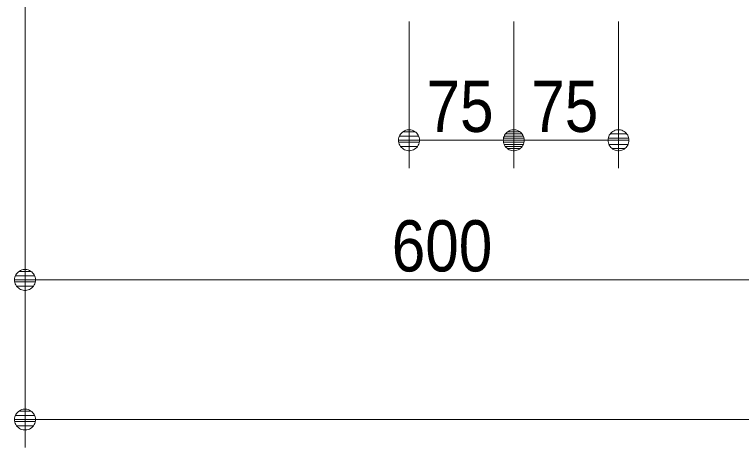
# Model space of a CAD drawing. Units: millimetres, scale not verified. Extents: x -6062 to 6062, y -3045 to 3045.
# Drawn here: x -5325 to -4804, y -2390 to -2080 of the extents above; entities that cross this region are included whole.
import ezdxf
from ezdxf.enums import TextEntityAlignment as Align

# ---------------------------------------------------------------- set-up
doc = ezdxf.new("R2010")
doc.units = ezdxf.units.MM
doc.header["$LTSCALE"] = 20
doc.layers.add('0-1_2寸法-1', color=7, linetype='Continuous', lineweight=9)
doc.layers.add('0-2_0', color=7, linetype='Continuous', lineweight=9)
doc.styles.add('ＭＳ Ｐゴシック', font='')
doc.styles.get('ＭＳ Ｐゴシック').set_extended_font_data('MS PGothic')

# ---------------------------------------------------------------- blocks, each defined once
blk = doc.blocks.new('_Dot')
at = {"layer": '0-2_0'}
for p, q in [((-10, 0), (-20, 0)), ((9.78, 2), (-9.78, 2)), ((7.99, 6), (-7.99, 6)), ((9.16, -3.98), (-9.16, -3.98)), ((6, -7.98), (-6, -7.98))]:
    blk.add_line(p, q, dxfattribs=at)
for points in [[(10, 0), (9.92, 1.25), (9.69, 2.49), (9.3, 3.68), (8.76, 4.82), (8.09, 5.88), (7.29, 6.85), (6.37, 7.71), (5.36, 8.44), (4.26, 9.05), (3.09, 9.51), (1.87, 9.82), (0.63, 9.98), (-0.63, 9.98), (-1.87, 9.82), (-3.09, 9.51), (-4.26, 9.05), (-5.36, 8.44), (-6.37, 7.71), (-7.29, 6.85), (-8.09, 5.88), (-8.76, 4.82), (-9.3, 3.68), (-9.69, 2.49), (-9.92, 1.25), (-10, 0), (0, 0)], [(-10, 0), (-9.92, -1.25), (-9.69, -2.49), (-9.3, -3.68), (-8.76, -4.82), (-8.09, -5.88), (-7.29, -6.85), (-6.37, -7.71), (-5.36, -8.44), (-4.26, -9.05), (-3.09, -9.51), (-1.87, -9.82), (-0.63, -9.98), (0.63, -9.98), (1.87, -9.82), (3.09, -9.51), (4.26, -9.05), (5.36, -8.44), (6.37, -7.71), (7.29, -6.85), (8.09, -5.88), (8.76, -4.82), (9.3, -3.68), (9.69, -2.49), (9.92, -1.25), (10, 0), (0, 0)]]:
    blk.add_lwpolyline(points, close=True, dxfattribs=at)

msp = doc.modelspace()

# ---------------------------------------------------------------- linework, layer by layer
at = {"layer": '0-1_2寸法-1'}
for p, q in [((-5317.5, -2040), (-5317.5, -2290)), ((-5042.5, -2085), (-5042.5, -2190)), ((-4967.5, -2085), (-4967.5, -2190)), ((-4967.5, -2085), (-4967.5, -2190)), ((-4892.5, -2085), (-4892.5, -2190)), ((-4982.51, -2170), (-5027.49, -2170)), ((-4952.49, -2170), (-4907.51, -2170)), ((-4732.51, -2270), (-5302.49, -2270)), ((-5317.5, -2290), (-5317.5, -2390)), ((-4132.51, -2370), (-5302.49, -2370))]:
    msp.add_line(p, q, dxfattribs=at)

# ---------------------------------------------------------------- block references
at = {"layer": '0-1_2寸法-1', "xscale": 0.7503418, "yscale": 0.7503418, "rotation": 180}
for p in [(-5042.5, -2170), (-4967.5, -2170), (-5317.5, -2270), (-5317.5, -2370)]:
    msp.add_blockref('_Dot', p, dxfattribs=at)
at = {"layer": '0-1_2寸法-1', "xscale": 0.7503418, "yscale": 0.7503418}
for p in [(-4967.5, -2170), (-4892.5, -2170)]:
    msp.add_blockref('_Dot', p, dxfattribs=at)

# ---------------------------------------------------------------- texts
at = {"layer": '0-1_2寸法-1', "style": 'ＭＳ Ｐゴシック', "width": 0.9}
for s, p in [('75', (-5029.98, -2175.06)), ('75', (-4954.98, -2175.06)), ('600', (-5054.88, -2274.96))]:
    msp.add_text(s, height=36.66, dxfattribs=at).set_placement(p, align=Align.BOTTOM_LEFT)

doc.saveas('drawing.dxf')
